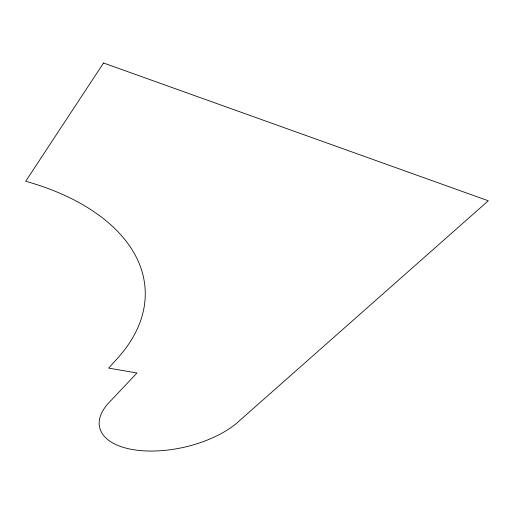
<?xml version="1.0" encoding="UTF-8"?>
<svg xmlns="http://www.w3.org/2000/svg" width="514" height="514" viewBox="0 0 514 514"><rect width="100%" height="100%" fill="white"/><g stroke="black" fill="none" stroke-linecap="round" stroke-linejoin="round"><path stroke-width="0.77" d="M103.539 62.997L25.7 181.269A229.34 132.991 -3.2 0 1 116.549 359.37L108.647 368.114L136.975 372.991L111.204 400.31A78.096 38.042 -12.8 0 0 134.456 449.853A78.096 38.042 -12.8 0 0 240.25 420.034L488.3 200.775L103.539 62.997"/></g></svg>
